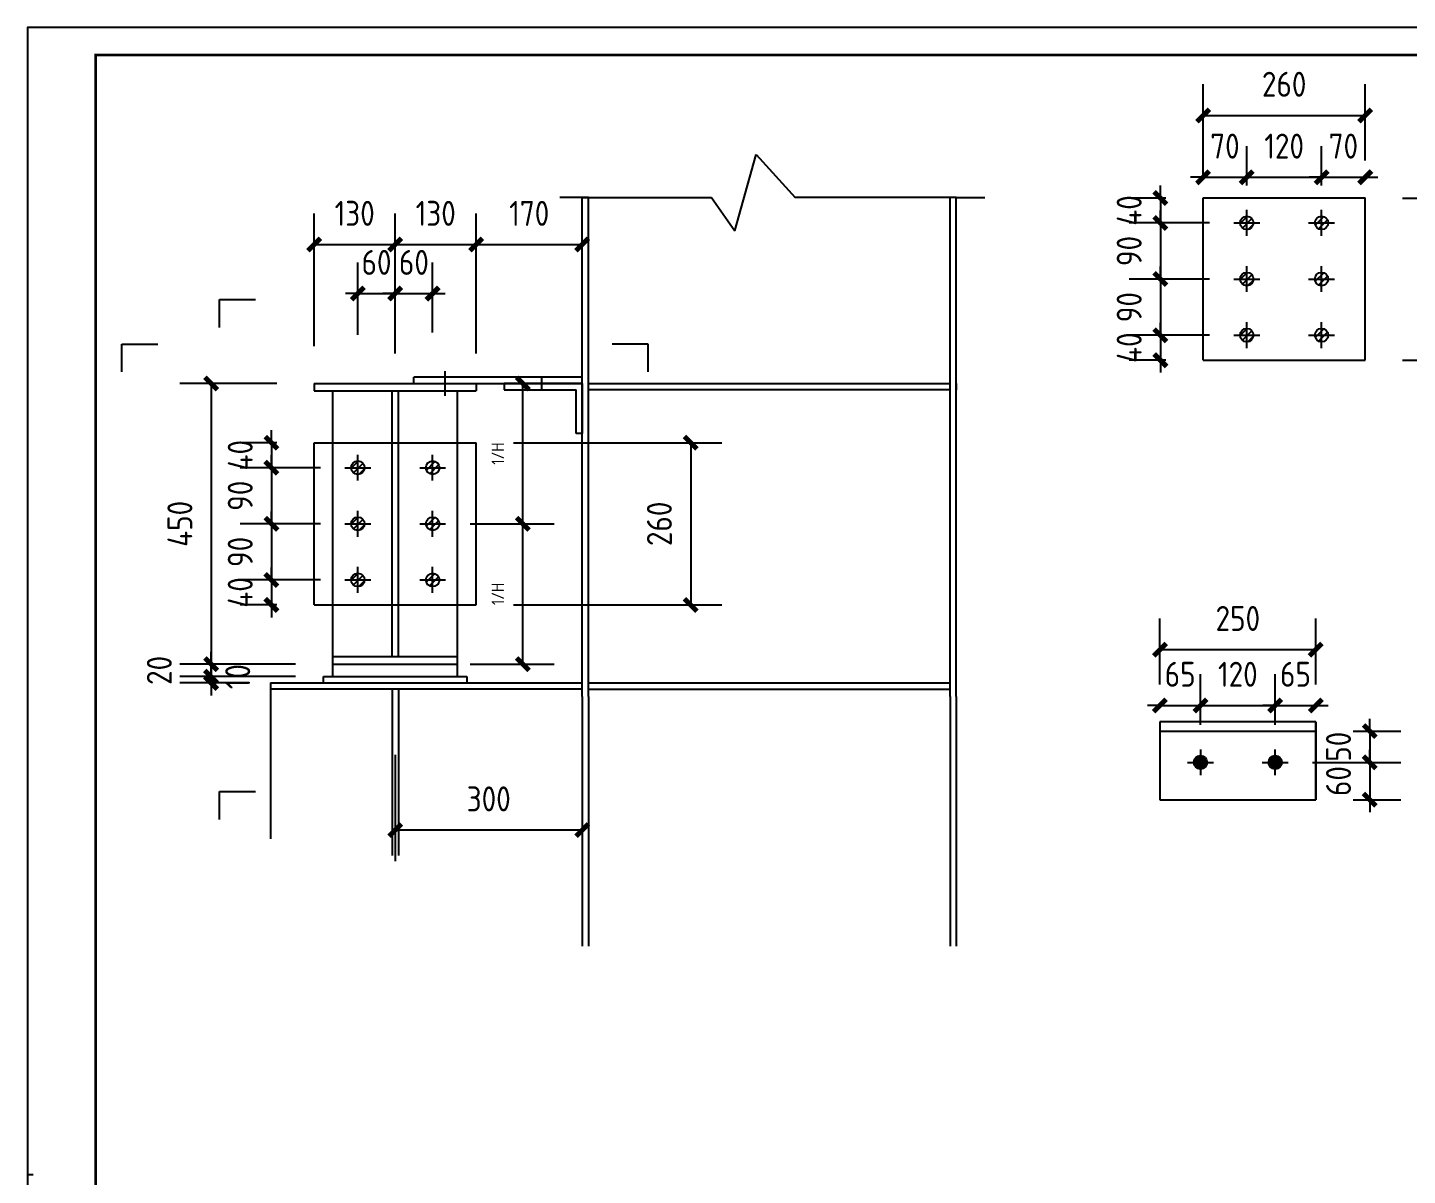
# Model space of a CAD drawing. Extents: x -9001 to 151288, y 75886 to 362543.
# Drawn here: x -8676 to 2390, y 127328 to 136529 of the extents above; entities that cross this region are included whole.
import ezdxf
from ezdxf.enums import TextEntityAlignment as Align

# ---------------------------------------------------------------- set-up
doc = ezdxf.new("R2010")
doc.units = 0
doc.header["$LTSCALE"] = 1000
doc.header["$MEASUREMENT"] = 0
doc.layers.add('PUB_TITLE', color=4, linetype='Continuous')
doc.styles.get("Standard").update_dxf_attribs({"font": 'gbenor.shx', "bigfont": 'gbcbig.shx'})
doc.dimstyles.get("Standard").update_dxf_attribs({"dimscale": 100, "dimtxt": 1, "dimasz": 1, "dimexe": 2.5, "dimexo": 3, "dimgap": 1.5, "dimtad": 1, "dimdec": 0, "dimzin": 0, "dimdsep": 46, "dimtxsty": 'Standard', "dimblk": 'ARCHTICK', "dimcen": 0.09, "dimadec": 0, "dimazin": 0, "dimtfac": 1, "dimtdec": 0, "dimtix": 1, "dimtmove": 2, "dimatfit": 3, "dimfxl": 1, "dimtolj": 1, "dimtzin": 0, "dimarcsym": 0})

# ---------------------------------------------------------------- blocks, each defined once
blk = doc.blocks.new('$titleblk$00000167')
blk.add_line((-1187, 420.5), (-1189, 420.5))
blk.add_lwpolyline([(-1189, 0), (0, 0), (0, 841), (-1189, 841)], close=True)
at = {"const_width": 1}
blk.add_lwpolyline([(-1164, 10), (-10, 10), (-10, 831), (-1164, 831)], close=True, dxfattribs=at)
at = {"flags": 4}
for tag, p in [('(扩展图名)', (-62.12, 184.1)), ('图名', (-62.12, 180.13)), ('日期', (-62.12, 172.03)), ('图号', (-62.12, 163.99)), ('比例', (-62.12, 156)), ('子项', (-59.56, 82.07)), ('工程名称', (-59.24, 70.19)), ('设计号', (-36.91, 28.62))]:
    blk.add_attdef(tag, text='', height=3.5, dxfattribs=at).set_placement(p, align=Align.CENTER)
for tag, p in [('设计人', (-64.84, 148.13)), ('负责人', (-64.71, 140.27)), ('主持人', (-64.73, 132.26)), ('校对人', (-64.28, 124.4)), ('审核人', (-63.96, 116.15)), ('审定人', (-64.16, 107.95)), ('所长', (-64.16, 99.76))]:
    blk.add_attdef(tag, p, '', height=3.5)
blk = doc.blocks.new('_ArchTick')
at = {"color": 0, "linetype": 'ByBlock', "const_width": 0.4}
blk.add_lwpolyline([(-0.5, -0.5), (0.5, 0.5)], dxfattribs=at)
blk = doc.blocks.new('*D647')
at = {"color": 0, "lineweight": -2}
for p, q in [((-6678, 133676), (-7455, 133676)), ((-7205, 133676), (-7205, 131426)), ((-6528, 131426), (-7455, 131426))]:
    blk.add_line(p, q, dxfattribs=at)
at = {"layer": 'Defpoints', "color": 0}
for p in [(-6378, 133676), (-7205, 131426), (-6228, 131426)]:
    blk.add_point(p, dxfattribs=at)
at = {"color": 0, "lineweight": -2, "xscale": 100, "yscale": 100, "zscale": 100}
for p, rotation in [((-7205, 133676), 90), ((-7205, 131426), 270)]:
    blk.add_blockref('_ArchTick', p, dxfattribs=dict(at, rotation=rotation))
at = {"color": 0, "insert": (-7455, 132551), "char_height": 200, "attachment_point": 5, "rotation": 90}
blk.add_mtext('\\A1;450', dxfattribs=at)
blk = doc.blocks.new('*D648')
at = {"color": 0, "lineweight": -2}
for p, q in [((-7205, 131426), (-7205, 131526)), ((-6528, 131426), (-7455, 131426)), ((-7205, 131426), (-7205, 131326)), ((-6528, 131326), (-7455, 131326)), ((-7205, 131326), (-7205, 131226))]:
    blk.add_line(p, q, dxfattribs=at)
at = {"layer": 'Defpoints', "color": 0}
for p in [(-6228, 131426), (-7205, 131326), (-6228, 131326)]:
    blk.add_point(p, dxfattribs=at)
at = {"color": 0, "lineweight": -2, "xscale": 100, "yscale": 100, "zscale": 100}
for p, rotation in [((-7205, 131426), 270), ((-7205, 131326), 90)]:
    blk.add_blockref('_ArchTick', p, dxfattribs=dict(at, rotation=rotation))
at = {"color": 0, "insert": (-7620, 131376), "char_height": 200, "attachment_point": 5, "rotation": 90}
blk.add_mtext('\\A1;20', dxfattribs=at)
blk = doc.blocks.new('*D649')
at = {"color": 0, "lineweight": -2}
for p, q in [((-7205, 131326), (-7205, 131426)), ((-6528, 131326), (-7455, 131326)), ((-7028, 131276), (-7455, 131276)), ((-7205, 131326), (-7205, 131276)), ((-7205, 131276), (-7205, 131176))]:
    blk.add_line(p, q, dxfattribs=at)
at = {"layer": 'Defpoints', "color": 0}
for p in [(-7205, 131276), (-6728, 131276), (-6228, 131326)]:
    blk.add_point(p, dxfattribs=at)
at = {"color": 0, "lineweight": -2, "xscale": 100, "yscale": 100, "zscale": 100}
for p, rotation in [((-7205, 131326), 270), ((-7205, 131276), 90)]:
    blk.add_blockref('_ArchTick', p, dxfattribs=dict(at, rotation=rotation))
at = {"color": 0, "insert": (-6991, 131326), "char_height": 200, "attachment_point": 5, "rotation": 90}
blk.add_mtext('\\A1;10', dxfattribs=at)
blk = doc.blocks.new('*D650')
at = {"color": 0, "lineweight": -2}
for p, q in [((-6721, 133201), (-6721, 133301)), ((-6678, 133201), (-6971, 133201)), ((-6721, 133201), (-6721, 133001)), ((-6328, 133001), (-6971, 133001)), ((-6721, 133001), (-6721, 132901))]:
    blk.add_line(p, q, dxfattribs=at)
at = {"layer": 'Defpoints', "color": 0}
for p in [(-6378, 133201), (-6721, 133001), (-6028, 133001)]:
    blk.add_point(p, dxfattribs=at)
at = {"color": 0, "lineweight": -2, "xscale": 100, "yscale": 100, "zscale": 100}
for p, rotation in [((-6721, 133201), 270), ((-6721, 133001), 90)]:
    blk.add_blockref('_ArchTick', p, dxfattribs=dict(at, rotation=rotation))
at = {"color": 0, "insert": (-6971, 133101), "char_height": 200, "attachment_point": 5, "rotation": 90}
blk.add_mtext('\\A1;40', dxfattribs=at)
blk = doc.blocks.new('*D651')
at = {"color": 0, "lineweight": -2}
for p, q in [((-6721, 133001), (-6721, 133101)), ((-6328, 133001), (-6971, 133001)), ((-6721, 133001), (-6721, 132551)), ((-6328, 132551), (-6971, 132551)), ((-6721, 132551), (-6721, 132451))]:
    blk.add_line(p, q, dxfattribs=at)
at = {"layer": 'Defpoints', "color": 0}
for p in [(-6028, 133001), (-6721, 132551), (-6028, 132551)]:
    blk.add_point(p, dxfattribs=at)
at = {"color": 0, "lineweight": -2, "xscale": 100, "yscale": 100, "zscale": 100}
for p, rotation in [((-6721, 133001), 270), ((-6721, 132551), 90)]:
    blk.add_blockref('_ArchTick', p, dxfattribs=dict(at, rotation=rotation))
at = {"color": 0, "insert": (-6971, 132776), "char_height": 200, "attachment_point": 5, "rotation": 90}
blk.add_mtext('\\A1;90', dxfattribs=at)
blk = doc.blocks.new('*D652')
at = {"color": 0, "lineweight": -2}
for p, q in [((-6721, 132551), (-6721, 132651)), ((-6328, 132551), (-6971, 132551)), ((-6721, 132551), (-6721, 132101)), ((-6328, 132101), (-6971, 132101)), ((-6721, 132101), (-6721, 132001))]:
    blk.add_line(p, q, dxfattribs=at)
at = {"layer": 'Defpoints', "color": 0}
for p in [(-6028, 132551), (-6721, 132101), (-6028, 132101)]:
    blk.add_point(p, dxfattribs=at)
at = {"color": 0, "lineweight": -2, "xscale": 100, "yscale": 100, "zscale": 100}
for p, rotation in [((-6721, 132551), 270), ((-6721, 132101), 90)]:
    blk.add_blockref('_ArchTick', p, dxfattribs=dict(at, rotation=rotation))
at = {"color": 0, "insert": (-6971, 132326), "char_height": 200, "attachment_point": 5, "rotation": 90}
blk.add_mtext('\\A1;90', dxfattribs=at)
blk = doc.blocks.new('*D653')
at = {"color": 0, "lineweight": -2}
for p, q in [((-6721, 132101), (-6721, 132201)), ((-6328, 132101), (-6971, 132101)), ((-6721, 132101), (-6721, 131901)), ((-6678, 131901), (-6971, 131901)), ((-6721, 131901), (-6721, 131801))]:
    blk.add_line(p, q, dxfattribs=at)
at = {"layer": 'Defpoints', "color": 0}
for p in [(-6028, 132101), (-6721, 131901), (-6378, 131901)]:
    blk.add_point(p, dxfattribs=at)
at = {"color": 0, "lineweight": -2, "xscale": 100, "yscale": 100, "zscale": 100}
for p, rotation in [((-6721, 132101), 270), ((-6721, 131901), 90)]:
    blk.add_blockref('_ArchTick', p, dxfattribs=dict(at, rotation=rotation))
at = {"color": 0, "insert": (-6971, 132001), "char_height": 200, "attachment_point": 5, "rotation": 90}
blk.add_mtext('\\A1;40', dxfattribs=at)
blk = doc.blocks.new('*D654')
at = {"color": 0, "lineweight": -2}
for p, q in [((-6378, 133976), (-6378, 135040)), ((-5728, 133916), (-5728, 135040)), ((-6378, 134790), (-5728, 134790))]:
    blk.add_line(p, q, dxfattribs=at)
at = {"layer": 'Defpoints', "color": 0}
for p in [(-5728, 134790), (-6378, 133676), (-5728, 133616)]:
    blk.add_point(p, dxfattribs=at)
at = {"color": 0, "lineweight": -2, "xscale": 100, "yscale": 100, "zscale": 100, "rotation": 180}
blk.add_blockref('_ArchTick', (-6378, 134790), dxfattribs=at)
at = {"color": 0, "lineweight": -2, "xscale": 100, "yscale": 100, "zscale": 100}
blk.add_blockref('_ArchTick', (-5728, 134790), dxfattribs=at)
at = {"color": 0, "insert": (-6053, 135040), "char_height": 200, "attachment_point": 5}
blk.add_mtext('\\A1;130', dxfattribs=at)
blk = doc.blocks.new('*D655')
at = {"color": 0, "lineweight": -2}
for p, q in [((-5728, 133916), (-5728, 135040)), ((-5078, 133916), (-5078, 135040)), ((-5728, 134790), (-5078, 134790))]:
    blk.add_line(p, q, dxfattribs=at)
at = {"layer": 'Defpoints', "color": 0}
for p in [(-5078, 134790), (-5728, 133616), (-5078, 133616)]:
    blk.add_point(p, dxfattribs=at)
at = {"color": 0, "lineweight": -2, "xscale": 100, "yscale": 100, "zscale": 100, "rotation": 180}
blk.add_blockref('_ArchTick', (-5728, 134790), dxfattribs=at)
at = {"color": 0, "lineweight": -2, "xscale": 100, "yscale": 100, "zscale": 100}
blk.add_blockref('_ArchTick', (-5078, 134790), dxfattribs=at)
at = {"color": 0, "insert": (-5403, 135040), "char_height": 200, "attachment_point": 5}
blk.add_mtext('\\A1;130', dxfattribs=at)
blk = doc.blocks.new('*D656')
at = {"color": 0, "lineweight": -2}
for p, q in [((-5078, 133916), (-5078, 135040)), ((-4228, 134026), (-4228, 135040)), ((-5078, 134790), (-4228, 134790))]:
    blk.add_line(p, q, dxfattribs=at)
at = {"layer": 'Defpoints', "color": 0}
for p in [(-4228, 134790), (-4228, 133726), (-5078, 133616)]:
    blk.add_point(p, dxfattribs=at)
at = {"color": 0, "lineweight": -2, "xscale": 100, "yscale": 100, "zscale": 100, "rotation": 180}
blk.add_blockref('_ArchTick', (-5078, 134790), dxfattribs=at)
at = {"color": 0, "lineweight": -2, "xscale": 100, "yscale": 100, "zscale": 100}
blk.add_blockref('_ArchTick', (-4228, 134790), dxfattribs=at)
at = {"color": 0, "insert": (-4653, 135040), "char_height": 200, "attachment_point": 5}
blk.add_mtext('\\A1;170', dxfattribs=at)
blk = doc.blocks.new('*D657')
at = {"color": 0, "lineweight": -2}
for p, q in [((-6028, 134067), (-6028, 134647)), ((-5728, 134064), (-5728, 134647)), ((-6028, 134397), (-6128, 134397)), ((-6028, 134397), (-5728, 134397)), ((-5728, 134397), (-5628, 134397))]:
    blk.add_line(p, q, dxfattribs=at)
at = {"layer": 'Defpoints', "color": 0}
for p in [(-5728, 134397), (-6028, 133767), (-5728, 133764)]:
    blk.add_point(p, dxfattribs=at)
at = {"color": 0, "lineweight": -2, "xscale": 100, "yscale": 100, "zscale": 100}
blk.add_blockref('_ArchTick', (-6028, 134397), dxfattribs=at)
at = {"color": 0, "lineweight": -2, "xscale": 100, "yscale": 100, "zscale": 100, "rotation": 180}
blk.add_blockref('_ArchTick', (-5728, 134397), dxfattribs=at)
at = {"color": 0, "insert": (-5878, 134647), "char_height": 200, "attachment_point": 5}
blk.add_mtext('\\A1;60', dxfattribs=at)
blk = doc.blocks.new('*D658')
at = {"color": 0, "lineweight": -2}
for p, q in [((-5728, 134092), (-5728, 134647)), ((-5428, 134086), (-5428, 134647)), ((-5728, 134397), (-5828, 134397)), ((-5728, 134397), (-5428, 134397)), ((-5428, 134397), (-5328, 134397))]:
    blk.add_line(p, q, dxfattribs=at)
at = {"layer": 'Defpoints', "color": 0}
for p in [(-5428, 134397), (-5728, 133792), (-5428, 133786)]:
    blk.add_point(p, dxfattribs=at)
at = {"color": 0, "lineweight": -2, "xscale": 100, "yscale": 100, "zscale": 100}
blk.add_blockref('_ArchTick', (-5728, 134397), dxfattribs=at)
at = {"color": 0, "lineweight": -2, "xscale": 100, "yscale": 100, "zscale": 100, "rotation": 180}
blk.add_blockref('_ArchTick', (-5428, 134397), dxfattribs=at)
at = {"color": 0, "insert": (-5578, 134647), "char_height": 200, "attachment_point": 5}
blk.add_mtext('\\A1;60', dxfattribs=at)
blk = doc.blocks.new('*D659')
at = {"color": 0, "lineweight": -2}
for p, q in [((-4228, 130926), (-4228, 129846)), ((-5728, 130699), (-5728, 129846)), ((-4228, 130096), (-5728, 130096))]:
    blk.add_line(p, q, dxfattribs=at)
at = {"layer": 'Defpoints', "color": 0}
for p in [(-4228, 131226), (-5728, 130999), (-5728, 130096)]:
    blk.add_point(p, dxfattribs=at)
at = {"color": 0, "lineweight": -2, "xscale": 100, "yscale": 100, "zscale": 100, "rotation": 180}
blk.add_blockref('_ArchTick', (-5728, 130096), dxfattribs=at)
at = {"color": 0, "lineweight": -2, "xscale": 100, "yscale": 100, "zscale": 100}
blk.add_blockref('_ArchTick', (-4228, 130096), dxfattribs=at)
at = {"color": 0, "insert": (-4978, 130346), "char_height": 200, "attachment_point": 5}
blk.add_mtext('\\A1;300', dxfattribs=at)
blk = doc.blocks.new('*D660')
at = {"color": 0, "lineweight": -2}
for p, q in [((409, 135163), (409, 135263)), ((452, 135163), (159, 135163)), ((409, 135163), (409, 134963)), ((802, 134963), (159, 134963)), ((409, 134963), (409, 134863))]:
    blk.add_line(p, q, dxfattribs=at)
at = {"layer": 'Defpoints', "color": 0}
for p in [(752, 135163), (409, 134963), (1102, 134963)]:
    blk.add_point(p, dxfattribs=at)
at = {"color": 0, "lineweight": -2, "xscale": 100, "yscale": 100, "zscale": 100}
for p, rotation in [((409, 135163), 270), ((409, 134963), 90)]:
    blk.add_blockref('_ArchTick', p, dxfattribs=dict(at, rotation=rotation))
at = {"color": 0, "insert": (159, 135063), "char_height": 200, "attachment_point": 5, "rotation": 90}
blk.add_mtext('\\A1;40', dxfattribs=at)
blk = doc.blocks.new('*D661')
at = {"color": 0, "lineweight": -2}
for p, q in [((409, 134963), (409, 135063)), ((802, 134963), (159, 134963)), ((409, 134963), (409, 134513)), ((802, 134513), (159, 134513)), ((409, 134513), (409, 134413))]:
    blk.add_line(p, q, dxfattribs=at)
at = {"layer": 'Defpoints', "color": 0}
for p in [(1102, 134963), (409, 134513), (1102, 134513)]:
    blk.add_point(p, dxfattribs=at)
at = {"color": 0, "lineweight": -2, "xscale": 100, "yscale": 100, "zscale": 100}
for p, rotation in [((409, 134963), 270), ((409, 134513), 90)]:
    blk.add_blockref('_ArchTick', p, dxfattribs=dict(at, rotation=rotation))
at = {"color": 0, "insert": (159, 134738), "char_height": 200, "attachment_point": 5, "rotation": 90}
blk.add_mtext('\\A1;90', dxfattribs=at)
blk = doc.blocks.new('*D662')
at = {"color": 0, "lineweight": -2}
for p, q in [((409, 134513), (409, 134613)), ((802, 134513), (159, 134513)), ((409, 134513), (409, 134063)), ((802, 134063), (159, 134063)), ((409, 134063), (409, 133963))]:
    blk.add_line(p, q, dxfattribs=at)
at = {"layer": 'Defpoints', "color": 0}
for p in [(1102, 134513), (409, 134063), (1102, 134063)]:
    blk.add_point(p, dxfattribs=at)
at = {"color": 0, "lineweight": -2, "xscale": 100, "yscale": 100, "zscale": 100}
for p, rotation in [((409, 134513), 270), ((409, 134063), 90)]:
    blk.add_blockref('_ArchTick', p, dxfattribs=dict(at, rotation=rotation))
at = {"color": 0, "insert": (159, 134288), "char_height": 200, "attachment_point": 5, "rotation": 90}
blk.add_mtext('\\A1;90', dxfattribs=at)
blk = doc.blocks.new('*D663')
at = {"color": 0, "lineweight": -2}
for p, q in [((409, 134063), (409, 134163)), ((802, 134063), (159, 134063)), ((409, 134063), (409, 133863)), ((452, 133863), (159, 133863)), ((409, 133863), (409, 133763))]:
    blk.add_line(p, q, dxfattribs=at)
at = {"layer": 'Defpoints', "color": 0}
for p in [(1102, 134063), (409, 133863), (752, 133863)]:
    blk.add_point(p, dxfattribs=at)
at = {"color": 0, "lineweight": -2, "xscale": 100, "yscale": 100, "zscale": 100}
for p, rotation in [((409, 134063), 270), ((409, 133863), 90)]:
    blk.add_blockref('_ArchTick', p, dxfattribs=dict(at, rotation=rotation))
at = {"color": 0, "insert": (159, 133963), "char_height": 200, "attachment_point": 5, "rotation": 90}
blk.add_mtext('\\A1;40', dxfattribs=at)
blk = doc.blocks.new('*D664')
at = {"color": 0, "lineweight": -2}
for p, q in [((752, 135329), (752, 135579)), ((1102, 135329), (1102, 135579)), ((752, 135329), (652, 135329)), ((752, 135329), (1102, 135329)), ((1102, 135329), (1202, 135329))]:
    blk.add_line(p, q, dxfattribs=at)
at = {"layer": 'Defpoints', "color": 0}
for p in [(1102, 135329), (752, 135029), (1102, 135029)]:
    blk.add_point(p, dxfattribs=at)
at = {"color": 0, "lineweight": -2, "xscale": 100, "yscale": 100, "zscale": 100}
blk.add_blockref('_ArchTick', (752, 135329), dxfattribs=at)
at = {"color": 0, "lineweight": -2, "xscale": 100, "yscale": 100, "zscale": 100, "rotation": 180}
blk.add_blockref('_ArchTick', (1102, 135329), dxfattribs=at)
at = {"color": 0, "insert": (927, 135579), "char_height": 200, "attachment_point": 5}
blk.add_mtext('\\A1;70', dxfattribs=at)
blk = doc.blocks.new('*D665')
at = {"color": 0, "lineweight": -2}
for p, q in [((1102, 135263), (1102, 135579)), ((1702, 135263), (1702, 135579)), ((1102, 135329), (1702, 135329))]:
    blk.add_line(p, q, dxfattribs=at)
at = {"layer": 'Defpoints', "color": 0}
for p in [(1702, 135329), (1102, 134963), (1702, 134963)]:
    blk.add_point(p, dxfattribs=at)
at = {"color": 0, "lineweight": -2, "xscale": 100, "yscale": 100, "zscale": 100, "rotation": 180}
blk.add_blockref('_ArchTick', (1102, 135329), dxfattribs=at)
at = {"color": 0, "lineweight": -2, "xscale": 100, "yscale": 100, "zscale": 100}
blk.add_blockref('_ArchTick', (1702, 135329), dxfattribs=at)
at = {"color": 0, "insert": (1402, 135579), "char_height": 200, "attachment_point": 5}
blk.add_mtext('\\A1;120', dxfattribs=at)
blk = doc.blocks.new('*D666')
at = {"color": 0, "lineweight": -2}
for p, q in [((1702, 135263), (1702, 135579)), ((2052, 135463), (2052, 135579)), ((1702, 135329), (1602, 135329)), ((1702, 135329), (2052, 135329)), ((2052, 135329), (2152, 135329))]:
    blk.add_line(p, q, dxfattribs=at)
at = {"layer": 'Defpoints', "color": 0}
for p in [(2052, 135329), (2052, 135163), (1702, 134963)]:
    blk.add_point(p, dxfattribs=at)
at = {"color": 0, "lineweight": -2, "xscale": 100, "yscale": 100, "zscale": 100}
blk.add_blockref('_ArchTick', (1702, 135329), dxfattribs=at)
at = {"color": 0, "lineweight": -2, "xscale": 100, "yscale": 100, "zscale": 100, "rotation": 180}
blk.add_blockref('_ArchTick', (2052, 135329), dxfattribs=at)
at = {"color": 0, "insert": (1877, 135579), "char_height": 200, "attachment_point": 5}
blk.add_mtext('\\A1;70', dxfattribs=at)
blk = doc.blocks.new('*D862')
at = {"color": 0, "lineweight": -2}
for p, q in [((405.5, 131264), (405.5, 131345)), ((730.5, 130939), (730.5, 131345)), ((405.5, 131095), (305.5, 131095)), ((405.5, 131095), (730.5, 131095)), ((730.5, 131095), (830.5, 131095))]:
    blk.add_line(p, q, dxfattribs=at)
at = {"layer": 'Defpoints', "color": 0}
for p in [(730.5, 131095), (405.5, 130964), (730.5, 130639)]:
    blk.add_point(p, dxfattribs=at)
at = {"color": 0, "lineweight": -2, "xscale": 100, "yscale": 100, "zscale": 100}
blk.add_blockref('_ArchTick', (405.5, 131095), dxfattribs=at)
at = {"color": 0, "lineweight": -2, "xscale": 100, "yscale": 100, "zscale": 100, "rotation": 180}
blk.add_blockref('_ArchTick', (730.5, 131095), dxfattribs=at)
at = {"color": 0, "insert": (568, 131345), "char_height": 200, "attachment_point": 5}
blk.add_mtext('\\A1;65', dxfattribs=at)
blk = doc.blocks.new('*D863')
at = {"color": 0, "lineweight": -2}
for p, q in [((730.5, 130939), (730.5, 131345)), ((1330.5, 130939), (1330.5, 131345)), ((730.5, 131095), (1330.5, 131095))]:
    blk.add_line(p, q, dxfattribs=at)
at = {"layer": 'Defpoints', "color": 0}
for p in [(1330.5, 131095), (730.5, 130639), (1330.5, 130639)]:
    blk.add_point(p, dxfattribs=at)
at = {"color": 0, "lineweight": -2, "xscale": 100, "yscale": 100, "zscale": 100, "rotation": 180}
blk.add_blockref('_ArchTick', (730.5, 131095), dxfattribs=at)
at = {"color": 0, "lineweight": -2, "xscale": 100, "yscale": 100, "zscale": 100}
blk.add_blockref('_ArchTick', (1330.5, 131095), dxfattribs=at)
at = {"color": 0, "insert": (1030.5, 131345), "char_height": 200, "attachment_point": 5}
blk.add_mtext('\\A1;120', dxfattribs=at)
blk = doc.blocks.new('*D864')
at = {"color": 0, "lineweight": -2}
for p, q in [((1330.5, 130939), (1330.5, 131345)), ((1655.5, 131264), (1655.5, 131345)), ((1330.5, 131095), (1230.5, 131095)), ((1330.5, 131095), (1655.5, 131095)), ((1655.5, 131095), (1755.5, 131095))]:
    blk.add_line(p, q, dxfattribs=at)
at = {"layer": 'Defpoints', "color": 0}
for p in [(1655.5, 131095), (1655.5, 130964), (1330.5, 130639)]:
    blk.add_point(p, dxfattribs=at)
at = {"color": 0, "lineweight": -2, "xscale": 100, "yscale": 100, "zscale": 100}
blk.add_blockref('_ArchTick', (1330.5, 131095), dxfattribs=at)
at = {"color": 0, "lineweight": -2, "xscale": 100, "yscale": 100, "zscale": 100, "rotation": 180}
blk.add_blockref('_ArchTick', (1655.5, 131095), dxfattribs=at)
at = {"color": 0, "insert": (1493, 131345), "char_height": 200, "attachment_point": 5}
blk.add_mtext('\\A1;65', dxfattribs=at)
blk = doc.blocks.new('*D865')
at = {"color": 0, "lineweight": -2}
for p, q in [((2088, 130889), (2088, 130989)), ((1955.5, 130889), (2338, 130889)), ((2088, 130889), (2088, 130639)), ((1630.5, 130639), (2338, 130639)), ((2088, 130639), (2088, 130539))]:
    blk.add_line(p, q, dxfattribs=at)
at = {"layer": 'Defpoints', "color": 0}
for p in [(1655.5, 130889), (1330.5, 130639), (2088, 130639)]:
    blk.add_point(p, dxfattribs=at)
at = {"color": 0, "lineweight": -2, "xscale": 100, "yscale": 100, "zscale": 100}
for p, rotation in [((2088, 130889), 270), ((2088, 130639), 90)]:
    blk.add_blockref('_ArchTick', p, dxfattribs=dict(at, rotation=rotation))
at = {"color": 0, "insert": (1838, 130764), "char_height": 200, "attachment_point": 5, "rotation": 90}
blk.add_mtext('\\A1;50', dxfattribs=at)
blk = doc.blocks.new('*D866')
at = {"color": 0, "lineweight": -2}
for p, q in [((2088, 130639), (2088, 130739)), ((1630.5, 130639), (2338, 130639)), ((2088, 130639), (2088, 130339)), ((1955.5, 130339), (2338, 130339)), ((2088, 130339), (2088, 130239))]:
    blk.add_line(p, q, dxfattribs=at)
at = {"layer": 'Defpoints', "color": 0}
for p in [(1330.5, 130639), (1655.5, 130339), (2088, 130339)]:
    blk.add_point(p, dxfattribs=at)
at = {"color": 0, "lineweight": -2, "xscale": 100, "yscale": 100, "zscale": 100}
for p, rotation in [((2088, 130639), 270), ((2088, 130339), 90)]:
    blk.add_blockref('_ArchTick', p, dxfattribs=dict(at, rotation=rotation))
at = {"color": 0, "insert": (1838, 130489), "char_height": 200, "attachment_point": 5, "rotation": 90}
blk.add_mtext('\\A1;60', dxfattribs=at)
blk = doc.blocks.new('*D867')
at = {"color": 0, "lineweight": -2}
for p, q in [((405.5, 131264), (405.5, 131792.5)), ((1655.5, 131264), (1655.5, 131792.5)), ((405.5, 131542.5), (1655.5, 131542.5))]:
    blk.add_line(p, q, dxfattribs=at)
at = {"layer": 'Defpoints', "color": 0}
for p in [(1655.5, 131542.5), (405.5, 130964), (1655.5, 130964)]:
    blk.add_point(p, dxfattribs=at)
at = {"color": 0, "lineweight": -2, "xscale": 100, "yscale": 100, "zscale": 100, "rotation": 180}
blk.add_blockref('_ArchTick', (405.5, 131542.5), dxfattribs=at)
at = {"color": 0, "lineweight": -2, "xscale": 100, "yscale": 100, "zscale": 100}
blk.add_blockref('_ArchTick', (1655.5, 131542.5), dxfattribs=at)
at = {"color": 0, "insert": (1030.5, 131792.5), "char_height": 200, "attachment_point": 5}
blk.add_mtext('\\A1;250', dxfattribs=at)
blk = doc.blocks.new('*D868')
at = {"color": 0, "lineweight": -2}
for p, q in [((-5128, 132551), (-4454, 132551)), ((-4704, 131426), (-4704, 132551)), ((-5128, 131426), (-4454, 131426))]:
    blk.add_line(p, q, dxfattribs=at)
at = {"layer": 'Defpoints', "color": 0}
for p in [(-5428, 132551), (-4704, 132551), (-5428, 131426)]:
    blk.add_point(p, dxfattribs=at)
at = {"color": 0, "lineweight": -2, "xscale": 100, "yscale": 100, "zscale": 100}
for p, rotation in [((-4704, 132551), 90), ((-4704, 131426), 270)]:
    blk.add_blockref('_ArchTick', p, dxfattribs=dict(at, rotation=rotation))
at = {"color": 0, "insert": (-4905, 131989), "char_height": 100, "attachment_point": 5, "rotation": 90}
blk.add_mtext('\\A1;1/H', dxfattribs=at)
blk = doc.blocks.new('*D869')
at = {"color": 0, "lineweight": -2}
for p, q in [((-4704, 132551), (-4704, 133676)), ((-4691, 133676), (-4454, 133676)), ((-5128, 132551), (-4454, 132551))]:
    blk.add_line(p, q, dxfattribs=at)
at = {"layer": 'Defpoints', "color": 0}
for p in [(-4991, 133676), (-4704, 133676), (-5428, 132551)]:
    blk.add_point(p, dxfattribs=at)
at = {"color": 0, "lineweight": -2, "xscale": 100, "yscale": 100, "zscale": 100}
for p, rotation in [((-4704, 133676), 90), ((-4704, 132551), 270)]:
    blk.add_blockref('_ArchTick', p, dxfattribs=dict(at, rotation=rotation))
at = {"color": 0, "insert": (-4905, 133114), "char_height": 100, "attachment_point": 5, "rotation": 90}
blk.add_mtext('\\A1;1/H', dxfattribs=at)
blk = doc.blocks.new('*D937')
at = {"color": 0, "lineweight": -2}
for p, q in [((2352, 135163), (3312, 135163)), ((3062, 135163), (3062, 133863)), ((2352, 133863), (3312, 133863))]:
    blk.add_line(p, q, dxfattribs=at)
at = {"layer": 'Defpoints', "color": 0}
for p in [(2052, 135163), (2052, 133863), (3062, 133863)]:
    blk.add_point(p, dxfattribs=at)
at = {"color": 0, "lineweight": -2, "xscale": 100, "yscale": 100, "zscale": 100}
for p, rotation in [((3062, 135163), 90), ((3062, 133863), 270)]:
    blk.add_blockref('_ArchTick', p, dxfattribs=dict(at, rotation=rotation))
at = {"color": 0, "insert": (2812, 134513), "char_height": 200, "attachment_point": 5, "rotation": 90}
blk.add_mtext('\\A1;260', dxfattribs=at)
blk = doc.blocks.new('*D938')
at = {"color": 0, "lineweight": -2}
for p, q in [((752, 135463), (752, 136075)), ((2052, 135463), (2052, 136075)), ((752, 135825), (2052, 135825))]:
    blk.add_line(p, q, dxfattribs=at)
at = {"layer": 'Defpoints', "color": 0}
for p in [(2052, 135825), (752, 135163), (2052, 135163)]:
    blk.add_point(p, dxfattribs=at)
at = {"color": 0, "lineweight": -2, "xscale": 100, "yscale": 100, "zscale": 100, "rotation": 180}
blk.add_blockref('_ArchTick', (752, 135825), dxfattribs=at)
at = {"color": 0, "lineweight": -2, "xscale": 100, "yscale": 100, "zscale": 100}
blk.add_blockref('_ArchTick', (2052, 135825), dxfattribs=at)
at = {"color": 0, "insert": (1402, 136075), "char_height": 200, "attachment_point": 5}
blk.add_mtext('\\A1;260', dxfattribs=at)
blk = doc.blocks.new('*D939')
at = {"color": 0, "lineweight": -2}
for p, q in [((-4778, 133201), (-3108, 133201)), ((-3358, 133201), (-3358, 131901)), ((-4778, 131901), (-3108, 131901))]:
    blk.add_line(p, q, dxfattribs=at)
at = {"layer": 'Defpoints', "color": 0}
for p in [(-5078, 133201), (-5078, 131901), (-3358, 131901)]:
    blk.add_point(p, dxfattribs=at)
at = {"color": 0, "lineweight": -2, "xscale": 100, "yscale": 100, "zscale": 100}
for p, rotation in [((-3358, 133201), 90), ((-3358, 131901), 270)]:
    blk.add_blockref('_ArchTick', p, dxfattribs=dict(at, rotation=rotation))
at = {"color": 0, "insert": (-3609, 132551), "char_height": 200, "attachment_point": 5, "rotation": 90}
blk.add_mtext('\\A1;260', dxfattribs=at)

msp = doc.modelspace()

# ---------------------------------------------------------------- hatches: boundary and pattern name
h = msp.add_hatch()
h.set_pattern_fill('ANSI31', color=256, scale=25, style=0)
h.set_pattern_definition([(45, (-138694.207, -735608.495), (-28.0633004, 28.0633004), [])])
h.paths.add_polyline_path([(1102.2, 135017.1, 0.4142136), (1048.5, 134963.4), (1102.2, 134963.4)])
h.paths.add_polyline_path([(1102.2, 134909.6), (1102.2, 134963.4), (1048.5, 134963.4, 0.4142136)])
h.paths.add_polyline_path([(1156, 134963.4), (1102.2, 134963.4), (1102.2, 134909.6, 0.4142136)])
h.paths.add_polyline_path([(1102.2, 135017.1), (1102.2, 134963.4), (1156, 134963.4, 0.4142136)])
h.paths.add_polyline_path([(1102.2, 134567.1, 0.4142136), (1048.5, 134513.4), (1102.2, 134513.4)])
h.paths.add_polyline_path([(1048.5, 134513.4, 0.4142136), (1102.2, 134459.6), (1102.2, 134513.4)])
h.paths.add_polyline_path([(1102.2, 134459.6, 0.4142136), (1156, 134513.4), (1102.2, 134513.4)])
h.paths.add_polyline_path([(1102.2, 134513.4), (1156, 134513.4, 0.4142136), (1102.2, 134567.1)])
h.paths.add_polyline_path([(1102.2, 134117.1, 0.4142136), (1048.5, 134063.4), (1102.2, 134063.4)])
h.paths.add_polyline_path([(1102.2, 134063.4), (1048.5, 134063.4, 0.4142136), (1102.2, 134009.6)])
h.paths.add_polyline_path([(1156, 134063.4), (1102.2, 134063.4), (1102.2, 134009.6, 0.4142136)])
h.paths.add_polyline_path([(1156, 134063.4, 0.4142136), (1102.2, 134117.1), (1102.2, 134063.4)])
h.paths.add_polyline_path([(1702.2, 134063.4), (1702.2, 134117.1, 0.4142136), (1648.5, 134063.4)])
h.paths.add_polyline_path([(1648.5, 134063.4, 0.4142136), (1702.2, 134009.6), (1702.2, 134063.4)])
h.paths.add_polyline_path([(1702.2, 134063.4), (1702.2, 134009.6, 0.4142136), (1756, 134063.4)])
h.paths.add_polyline_path([(1702.2, 134117.1), (1702.2, 134063.4), (1756, 134063.4, 0.4142136)])
h.paths.add_polyline_path([(1702.2, 134513.4), (1648.5, 134513.4, 0.4142136), (1702.2, 134459.6)])
h.paths.add_polyline_path([(1702.2, 134567.1, 0.4142136), (1648.5, 134513.4), (1702.2, 134513.4)])
h.paths.add_polyline_path([(1756, 134513.4, 0.4142136), (1702.2, 134567.1), (1702.2, 134513.4)])
h.paths.add_polyline_path([(1702.2, 134513.4), (1702.2, 134459.6, 0.4142136), (1756, 134513.4)])
h.paths.add_polyline_path([(1648.5, 134963.4, 0.4142136), (1702.2, 134909.6), (1702.2, 134963.4)])
h.paths.add_polyline_path([(1702.2, 134963.4), (1702.2, 135017.1, 0.4142136), (1648.5, 134963.4)])
h.paths.add_polyline_path([(1702.2, 134963.4), (1756, 134963.4, 0.4142136), (1702.2, 135017.1)])
h.paths.add_polyline_path([(1702.2, 134909.6, 0.4142136), (1756, 134963.4), (1702.2, 134963.4)])
h = msp.add_hatch()
h.set_pattern_fill('ANSI31', color=256, scale=25, style=0)
h.set_pattern_definition([(45, (-145824.207, -737570.626), (-28.0633004, 28.0633004), [])])
h.paths.add_polyline_path([(-6027.8, 133055, 0.4142136), (-6081.5, 133001.2), (-6027.8, 133001.2)])
h.paths.add_polyline_path([(-6027.8, 132947.5), (-6027.8, 133001.2), (-6081.5, 133001.2, 0.4142136)])
h.paths.add_polyline_path([(-5974, 133001.2), (-6027.8, 133001.2), (-6027.8, 132947.5, 0.4142136)])
h.paths.add_polyline_path([(-6027.8, 133055), (-6027.8, 133001.2), (-5974, 133001.2, 0.4142136)])
h.paths.add_polyline_path([(-6027.8, 132605, 0.4142136), (-6081.5, 132551.2), (-6027.8, 132551.2)])
h.paths.add_polyline_path([(-6081.5, 132551.2, 0.4142136), (-6027.8, 132497.5), (-6027.8, 132551.2)])
h.paths.add_polyline_path([(-6027.8, 132497.5, 0.4142136), (-5974, 132551.2), (-6027.8, 132551.2)])
h.paths.add_polyline_path([(-6027.8, 132551.2), (-5974, 132551.2, 0.4142136), (-6027.8, 132605)])
h.paths.add_polyline_path([(-6027.8, 132155, 0.4142136), (-6081.5, 132101.2), (-6027.8, 132101.2)])
h.paths.add_polyline_path([(-6027.8, 132101.2), (-6081.5, 132101.2, 0.4142136), (-6027.8, 132047.5)])
h.paths.add_polyline_path([(-5974, 132101.2), (-6027.8, 132101.2), (-6027.8, 132047.5, 0.4142136)])
h.paths.add_polyline_path([(-5974, 132101.2, 0.4142136), (-6027.8, 132155), (-6027.8, 132101.2)])
h.paths.add_polyline_path([(-5427.8, 132101.2), (-5427.8, 132155, 0.4142136), (-5481.5, 132101.2)])
h.paths.add_polyline_path([(-5481.5, 132101.2, 0.4142136), (-5427.8, 132047.5), (-5427.8, 132101.2)])
h.paths.add_polyline_path([(-5427.8, 132101.2), (-5427.8, 132047.5, 0.4142136), (-5374, 132101.2)])
h.paths.add_polyline_path([(-5427.8, 132155), (-5427.8, 132101.2), (-5374, 132101.2, 0.4142136)])
h.paths.add_polyline_path([(-5427.8, 132551.2), (-5481.5, 132551.2, 0.4142136), (-5427.8, 132497.5)])
h.paths.add_polyline_path([(-5427.8, 132605, 0.4142136), (-5481.5, 132551.2), (-5427.8, 132551.2)])
h.paths.add_polyline_path([(-5374, 132551.2, 0.4142136), (-5427.8, 132605), (-5427.8, 132551.2)])
h.paths.add_polyline_path([(-5427.8, 132551.2), (-5427.8, 132497.5, 0.4142136), (-5374, 132551.2)])
h.paths.add_polyline_path([(-5481.5, 133001.2, 0.4142136), (-5427.8, 132947.5), (-5427.8, 133001.2)])
h.paths.add_polyline_path([(-5427.8, 133001.2), (-5427.8, 133055, 0.4142136), (-5481.5, 133001.2)])
h.paths.add_polyline_path([(-5427.8, 133001.2), (-5374, 133001.2, 0.4142136), (-5427.8, 133055)])
h.paths.add_polyline_path([(-5427.8, 132947.5, 0.4142136), (-5374, 133001.2), (-5427.8, 133001.2)])
h = msp.add_hatch()
h.set_pattern_fill('ANSI31', color=256, scale=5, style=0)
h.set_pattern_definition([(45, (-20124.5, -510083.5), (-5.61266008, 5.61266008), [])])
h.paths.add_polyline_path([(730.5, 130639), (730.5, 130692.8, 0.4142136), (676.8, 130639)])
h.paths.add_polyline_path([(730.5, 130585.2), (730.5, 130639), (676.8, 130639, 0.4142136)])
h.paths.add_polyline_path([(730.5, 130585.2, 0.4142136), (784.2, 130639), (730.5, 130639)])
h.paths.add_polyline_path([(784.2, 130639, 0.4142136), (730.5, 130692.8), (730.5, 130639)])
h.paths.add_polyline_path([(1330.5, 130639), (1276.8, 130639, 0.4142136), (1330.5, 130585.2)])
h.paths.add_polyline_path([(1330.5, 130692.8, 0.4142136), (1276.8, 130639), (1330.5, 130639)])
h.paths.add_polyline_path([(1384.2, 130639, 0.4142136), (1330.5, 130692.8), (1330.5, 130639)])
h.paths.add_polyline_path([(1384.2, 130639), (1330.5, 130639), (1330.5, 130585.2, 0.4142136)])

# ---------------------------------------------------------------- linework, layer by layer
for p, q in [((-3004.2, 134899.4), (-2831.7, 135511.9)), ((-2831.7, 135511.9), (-2518.9, 135166.2)), ((-4177.8, 135166.2), (-4407.1, 135166.2)), ((-4227.8, 131166.2), (-4227.8, 135166.2)), ((-4227.8, 135166.2), (-3191.7, 135166.2)), ((-4177.8, 131166.2), (-4177.8, 135166.2)), ((-3191.7, 135166.2), (-3004.2, 134899.4)), ((-1227.8, 135166.2), (-2518.9, 135166.2)), ((-1277.8, 131166.2), (-1277.8, 135166.2)), ((-1227.8, 131166.2), (-1227.8, 135166.2)), ((-1227.8, 135166.2), (-999.6, 135166.2)), ((752.2, 133863.4), (752.2, 135163.4)), ((752.2, 135163.4), (2052.2, 135163.4)), ((2052.2, 133863.4), (2052.2, 135163.4)), ((1102.2, 134859.6), (1102.2, 135067.1)), ((1702.2, 134859.6), (1702.2, 135067.1)), ((998.5, 134963.4), (1206, 134963.4)), ((1598.5, 134963.4), (1806, 134963.4)), ((1102.2, 134409.6), (1102.2, 134617.1)), ((1702.2, 134409.6), (1702.2, 134617.1)), ((998.5, 134513.4), (1206, 134513.4)), ((1598.5, 134513.4), (1806, 134513.4)), ((-7136.5, 134125.5), (-7136.5, 134349)), ((-7136.5, 134349), (-6848.5, 134349)), ((1102.2, 133959.6), (1102.2, 134167.1)), ((1702.2, 133959.6), (1702.2, 134167.1)), ((998.5, 134063.4), (1206, 134063.4)), ((1598.5, 134063.4), (1806, 134063.4)), ((-7921, 133769), (-7921, 133992.5)), ((-7921, 133992.5), (-7633, 133992.5)), ((-3699.3, 133992.5), (-3987.3, 133992.5)), ((-3699.3, 133769), (-3699.3, 133992.5)), ((752.2, 133863.4), (2052.2, 133863.4)), ((-4227.8, 133726.2), (-5577.8, 133726.2)), ((-5577.8, 133676.2), (-5577.8, 133726.2)), ((-5327.8, 133576.2), (-5327.8, 133776.2)), ((-4552.8, 133626.2), (-4552.8, 133726.2)), ((-4227.8, 133676.2), (-4227.8, 133726.2)), ((-6377.8, 133676.2), (-5077.8, 133676.2)), ((-6377.8, 133676.2), (-6377.8, 133616.2)), ((-6377.8, 133616.2), (-5077.8, 133616.2)), ((-6227.8, 131486.2), (-6227.8, 133616.2)), ((-5752.8, 131486.2), (-5752.8, 133616.2)), ((-5702.8, 131486.2), (-5702.8, 133616.2)), ((-5227.8, 131486.2), (-5227.8, 133616.2)), ((-5077.8, 133676.2), (-5077.8, 133616.2)), ((-5077.8, 133676.2), (-4227.8, 133676.2)), ((-4227.8, 133676.2), (-4852.8, 133676.2)), ((-4852.8, 133676.2), (-4852.8, 133626.2)), ((-4852.8, 133626.2), (-4277.8, 133626.2)), ((-4277.8, 133276.2), (-4277.8, 133626.2)), ((-4227.8, 133676.2), (-4227.8, 133276.2)), ((-4177.8, 133676.2), (-1277.8, 133676.2)), ((-1277.8, 133626.2), (-4177.8, 133626.2)), ((-1227.8, 133676.2), (-1227.8, 133626.2)), ((-4227.8, 133276.2), (-4277.8, 133276.2)), ((-6377.8, 133201.2), (-5077.8, 133201.2)), ((-6377.8, 131901.2), (-6377.8, 133201.2)), ((-5077.8, 131901.2), (-5077.8, 133201.2)), ((-6027.8, 132897.5), (-6027.8, 133105)), ((-5427.8, 132897.5), (-5427.8, 133105)), ((-6131.5, 133001.2), (-5924, 133001.2)), ((-5531.5, 133001.2), (-5324, 133001.2)), ((-6027.8, 132447.5), (-6027.8, 132655)), ((-5427.8, 132447.5), (-5427.8, 132655)), ((-6131.5, 132551.2), (-5924, 132551.2)), ((-5531.5, 132551.2), (-5324, 132551.2)), ((-6027.8, 131997.5), (-6027.8, 132205)), ((-5427.8, 131997.5), (-5427.8, 132205)), ((-6131.5, 132101.2), (-5924, 132101.2)), ((-5531.5, 132101.2), (-5324, 132101.2)), ((-6377.8, 131901.2), (-5077.8, 131901.2)), ((-6227.8, 131326.2), (-6227.8, 131486.2)), ((-6227.8, 131486.2), (-5227.8, 131486.2)), ((-5227.8, 131326.2), (-5227.8, 131486.2)), ((-6227.8, 131426.2), (-5227.8, 131426.2)), ((-6227.8, 131426.2), (-5227.8, 131426.2)), ((-6727.8, 131276.2), (-6727.8, 130026.2)), ((-6727.8, 131276.2), (-4227.8, 131276.2)), ((-6302.8, 131276.2), (-6302.8, 131326.2)), ((-6302.8, 131326.2), (-5152.8, 131326.2)), ((-5152.8, 131326.2), (-5152.8, 131276.2)), ((-4177.8, 131276.2), (-1277.8, 131276.2)), ((-5727.8, 131226.2), (-6727.8, 131226.2)), ((-5752.8, 131226.2), (-5752.8, 131116.2)), ((-4227.8, 131226.2), (-5727.8, 131226.2)), ((-5702.8, 131226.2), (-5702.8, 131116.2)), ((-4227.8, 131166.2), (-4227.8, 129166.2)), ((-4177.8, 131226.2), (-1277.8, 131226.2)), ((-4177.8, 131166.2), (-4177.8, 129166.2)), ((-1277.8, 131166.2), (-1277.8, 129166.2)), ((-1227.8, 131166.2), (-1227.8, 129166.2)), ((-5752.8, 131116.2), (-5752.8, 129891.2)), ((-5702.8, 131116.2), (-5702.8, 129891.2)), ((1655.5, 130964), (405.5, 130964)), ((405.5, 130964), (405.5, 130339)), ((1655.5, 130339), (1655.5, 130964)), ((1655.5, 130339), (1655.5, 130964)), ((405.5, 130889), (1655.5, 130889)), ((730.5, 130742.8), (730.5, 130535.2)), ((1330.5, 130535.2), (1330.5, 130742.8)), ((626.8, 130639), (834.2, 130639)), ((1226.8, 130639), (1434.2, 130639)), ((-7136.5, 130181), (-7136.5, 130404.5)), ((-7136.5, 130404.5), (-6848.5, 130404.5)), ((405.5, 130339), (1655.5, 130339)), ((405.5, 130339), (1655.5, 130339))]:
    msp.add_line(p, q)
at = {"color": 1}
for p in [(1655.5, 130964), (405.5, 130339)]:
    msp.add_line(p, (1655.5, 130339), dxfattribs=at)
for centre in [(1102.2, 134963.4), (1702.2, 134963.4), (1102.2, 134513.4), (1702.2, 134513.4), (1102.2, 134063.4), (1702.2, 134063.4), (-6027.8, 133001.2), (-5427.8, 133001.2), (-6027.8, 132551.2), (-5427.8, 132551.2), (-6027.8, 132101.2), (-5427.8, 132101.2), (730.5, 130639), (1330.5, 130639)]:
    msp.add_circle(centre, 53.8)

# ---------------------------------------------------------------- block references
at = {"layer": 'PUB_TITLE', "xscale": 21.86999999999534, "yscale": 21.86999999999534, "zscale": 21.87}
msp.add_blockref('$titleblk$00000167', (17326.9, 118136.5), dxfattribs=at)

# ---------------------------------------------------------------- dimensions: what is measured, and where the dimension line sits
for base, p1, p2, picture, middle in [((2052.2, 135825.5), (752.2, 135163.4), (2052.2, 135163.4), '*D938', (1402.2, 136075.5)), ((1102.2, 135329.5), (752.2, 135029.5), (1102.2, 135029.5), '*D664', (927.2, 135579.5)), ((1702.2, 135329.5), (1102.2, 134963.4), (1702.2, 134963.4), '*D665', (1402.2, 135579.5)), ((2052.2, 135329.5), (1702.2, 134963.4), (2052.2, 135163.4), '*D666', (1877.2, 135579.5)), ((-5727.8, 134790.4), (-6377.8, 133676.2), (-5727.8, 133616.2), '*D654', (-6052.8, 135040.4)), ((-5077.8, 134790.4), (-5727.8, 133616.2), (-5077.8, 133616.2), '*D655', (-5402.8, 135040.4)), ((-4227.8, 134790.4), (-5077.8, 133616.2), (-4227.8, 133726.2), '*D656', (-4652.8, 135040.4)), ((-5727.8, 134396.9), (-6027.8, 133767.4), (-5727.8, 133764.4), '*D657', (-5877.8, 134646.9)), ((-5427.8, 134396.9), (-5727.8, 133791.9), (-5427.8, 133786.4), '*D658', (-5577.8, 134646.9)), ((1655.5, 131542.5), (405.5, 130964), (1655.5, 130964), '*D867', (1030.5, 131792.5)), ((730.5, 131095), (405.5, 130964), (730.5, 130639), '*D862', (568, 131345)), ((1330.5, 131095), (730.5, 130639), (1330.5, 130639), '*D863', (1030.5, 131345)), ((1655.5, 131095), (1330.5, 130639), (1655.5, 130964), '*D864', (1493, 131345)), ((-5727.8, 130095.9), (-4227.8, 131226.2), (-5727.8, 130998.9), '*D659', (-4977.8, 130345.9))]:
    dim = msp.add_linear_dim(base=base, p1=p1, p2=p2, dimstyle='Standard', override={"dimtxt": 2, "dimlfac": 0.2})
    dim.commit()
    dim.dimension.update_dxf_attribs({"geometry": picture, "text_midpoint": middle})
for base, p1, p2, picture, middle in [((409.4, 134963.4), (752.2, 135163.4), (1102.2, 134963.4), '*D660', (159.4, 135063.4)), ((3062.5, 133863.4), (2052.2, 135163.4), (2052.2, 133863.4), '*D937', (2812.5, 134513.4)), ((409.4, 134513.4), (1102.2, 134963.4), (1102.2, 134513.4), '*D661', (159.4, 134738.4)), ((409.4, 134063.4), (1102.2, 134513.4), (1102.2, 134063.4), '*D662', (159.4, 134288.4)), ((409.4, 133863.4), (1102.2, 134063.4), (752.2, 133863.4), '*D663', (159.4, 133963.4)), ((-7205.1, 131426.2), (-6377.8, 133676.2), (-6227.8, 131426.2), '*D647', (-7455.1, 132551.2)), ((-6720.6, 133001.2), (-6377.8, 133201.2), (-6027.8, 133001.2), '*D650', (-6970.6, 133101.2)), ((-3358.5, 131901.2), (-5077.8, 133201.2), (-5077.8, 131901.2), '*D939', (-3608.5, 132551.2)), ((-6720.6, 132551.2), (-6027.8, 133001.2), (-6027.8, 132551.2), '*D651', (-6970.6, 132776.2)), ((-6720.6, 132101.2), (-6027.8, 132551.2), (-6027.8, 132101.2), '*D652', (-6970.6, 132326.2)), ((-6720.6, 131901.2), (-6027.8, 132101.2), (-6377.8, 131901.2), '*D653', (-6970.6, 132001.2)), ((2088, 130639), (1655.5, 130889), (1330.5, 130639), '*D865', (1838, 130764)), ((2088, 130339), (1330.5, 130639), (1655.5, 130339), '*D866', (1838, 130489))]:
    dim = msp.add_linear_dim(base=base, p1=p1, p2=p2, angle=90, dimstyle='Standard', override={"dimtxt": 2, "dimlfac": 0.2})
    dim.commit()
    dim.dimension.update_dxf_attribs({"geometry": picture, "text_midpoint": middle})
for base, p1, p2, picture, middle in [((-4704.5, 133676.2), (-5427.8, 132551.2), (-4991, 133676.2), '*D869', (-4904.5, 133113.7)), ((-4704.5, 132551.2), (-5427.8, 131426.2), (-5427.8, 132551.2), '*D868', (-4904.5, 131988.7))]:
    dim = msp.add_linear_dim(base=base, p1=p1, p2=p2, angle=90, text='1/H', dimstyle='Standard')
    dim.commit()
    dim.dimension.update_dxf_attribs({"geometry": picture, "text_midpoint": middle})
for base, p1, p2, picture, middle in [((-7205.1, 131326.2), (-6227.8, 131426.2), (-6227.8, 131326.2), '*D648', (-7620.1, 131376.2)), ((-7205.1, 131276.2), (-6227.8, 131326.2), (-6727.8, 131276.2), '*D649', (-6991.4, 131326.2))]:
    dim = msp.add_linear_dim(base=base, p1=p1, p2=p2, angle=90, dimstyle='Standard', override={"dimtxt": 2, "dimlfac": 0.2})
    dim.commit()
    dim.dimension.update_dxf_attribs({"geometry": picture, "text_midpoint": middle, "dimtype": 160})

doc.saveas('drawing.dxf')
